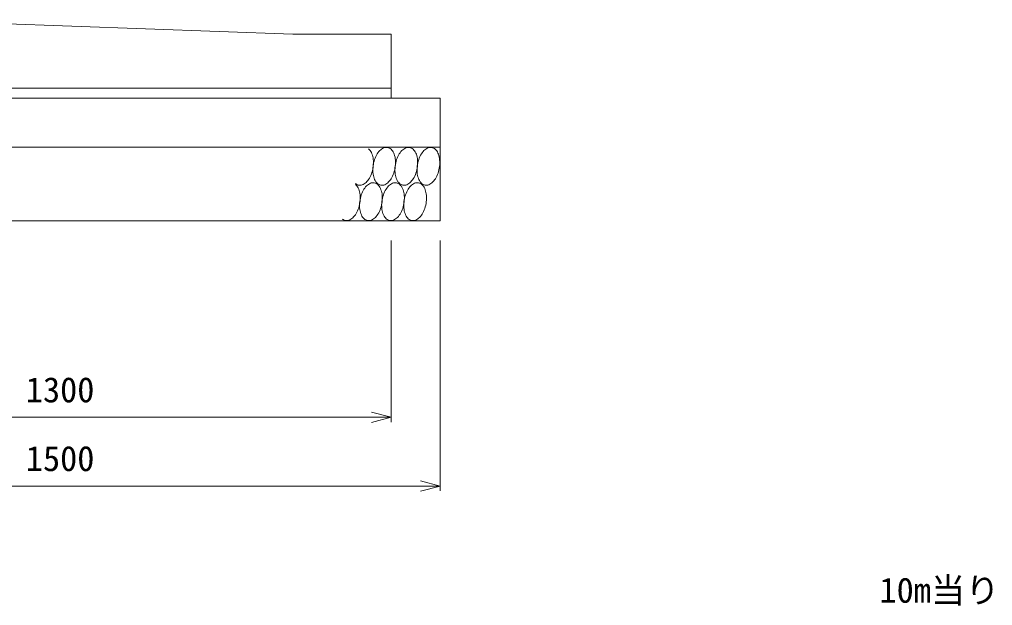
# Model space of a CAD drawing. Units: millimetres, scale not verified. Extents: x -252 to 252048, y 18866 to 78266.
# Drawn here: x 39976 to 49882, y 31988 to 37955 of the extents above; entities that cross this region are included whole.
import ezdxf
from ezdxf.enums import TextEntityAlignment as Align

# ---------------------------------------------------------------- set-up
doc = ezdxf.new("R2010")
doc.units = ezdxf.units.MM
doc.header["$LTSCALE"] = 300
for name, color, linetype, lineweight in [('0_2', 1, 'Continuous', 18), ('D-DCR', 7, 'Continuous', 18), ('D-STR', 1, 'Continuous', 18), ('D-STR-DIM', 7, 'Continuous', 18)]:
    doc.layers.add(name, color=color, linetype=linetype, lineweight=lineweight)
doc.layers.add('D-MTR-TXT', color=1, linetype='Continuous')
doc.styles.add('ＭＳ ゴシック', font='')
doc.styles.get('ＭＳ ゴシック').set_extended_font_data('MS Gothic')

msp = doc.modelspace()

# ---------------------------------------------------------------- linework, layer by layer
at = {"layer": '0_2'}
for p, q in [((43558.9, 33958.7), (43758.9, 33905.1)), ((43758.9, 33905.1), (43558.9, 33851.5)), ((43758.9, 33905.1), (43558.9, 33905.1)), ((44058.9, 33258.7), (44258.9, 33205.1)), ((44258.9, 33205.1), (44058.9, 33151.5)), ((44258.9, 33205.1), (44058.9, 33205.1))]:
    msp.add_line(p, q, dxfattribs=at)
at = {"layer": 'D-DCR'}
for p, q in [((43703, 36652.6), (43692.9, 36650.7)), ((43712.9, 36653.1), (43703, 36652.6)), ((43722.7, 36652.2), (43712.9, 36653.1)), ((43732.2, 36649.7), (43722.7, 36652.2)), ((43928, 36652.6), (43917.9, 36650.7)), ((43937.9, 36653.1), (43928, 36652.6)), ((43947.7, 36652.2), (43937.9, 36653.1)), ((43957.2, 36649.7), (43947.7, 36652.2)), ((44153, 36652.6), (44142.9, 36650.7)), ((44162.9, 36653.1), (44153, 36652.6)), ((44172.7, 36652.2), (44162.9, 36653.1)), ((44182.2, 36649.7), (44172.7, 36652.2)), ((43538.2, 36629.4), (43530.1, 36636.9)), ((43545.6, 36620.7), (43538.2, 36629.4)), ((43552.5, 36610.8), (43545.6, 36620.7)), ((43558.6, 36599.7), (43552.5, 36610.8)), ((43564.1, 36587.5), (43558.6, 36599.7)), ((43568.8, 36574.4), (43564.1, 36587.5)), ((43572.6, 36560.4), (43568.8, 36574.4)), ((43575.7, 36545.6), (43572.6, 36560.4)), ((43602.8, 36559), (43596.3, 36544.2)), ((43609.8, 36573.1), (43602.8, 36559)), ((43617.5, 36586.3), (43609.8, 36573.1)), ((43625.7, 36598.5), (43617.5, 36586.3)), ((43634.5, 36609.7), (43625.7, 36598.5)), ((43643.6, 36619.8), (43634.5, 36609.7)), ((43653, 36628.6), (43643.6, 36619.8)), ((43662.8, 36636.2), (43653, 36628.6)), ((43672.7, 36642.4), (43662.8, 36636.2)), ((43682.8, 36647.3), (43672.7, 36642.4)), ((43692.9, 36650.7), (43682.8, 36647.3)), ((43741.4, 36645.9), (43732.2, 36649.7)), ((43750.2, 36640.6), (43741.4, 36645.9)), ((43758.6, 36633.9), (43750.2, 36640.6)), ((43766.4, 36625.9), (43758.6, 36633.9)), ((43773.6, 36616.7), (43766.4, 36625.9)), ((43780.1, 36606.2), (43773.6, 36616.7)), ((43786, 36594.7), (43780.1, 36606.2)), ((43791.1, 36582.1), (43786, 36594.7)), ((43795.5, 36568.6), (43791.1, 36582.1)), ((43799, 36554.3), (43795.5, 36568.6)), ((43801.7, 36539.2), (43799, 36554.3)), ((43827.8, 36559), (43821.3, 36544.2)), ((43834.8, 36573.1), (43827.8, 36559)), ((43842.5, 36586.3), (43834.8, 36573.1)), ((43850.7, 36598.5), (43842.5, 36586.3)), ((43859.5, 36609.7), (43850.7, 36598.5)), ((43868.6, 36619.8), (43859.5, 36609.7)), ((43878, 36628.6), (43868.6, 36619.8)), ((43887.8, 36636.2), (43878, 36628.6)), ((43897.7, 36642.4), (43887.8, 36636.2)), ((43907.8, 36647.3), (43897.7, 36642.4)), ((43917.9, 36650.7), (43907.8, 36647.3)), ((43966.4, 36645.9), (43957.2, 36649.7)), ((43975.2, 36640.6), (43966.4, 36645.9)), ((43983.6, 36633.9), (43975.2, 36640.6)), ((43991.4, 36625.9), (43983.6, 36633.9)), ((43998.6, 36616.7), (43991.4, 36625.9)), ((44005.1, 36606.2), (43998.6, 36616.7)), ((44011, 36594.7), (44005.1, 36606.2)), ((44016.1, 36582.1), (44011, 36594.7)), ((44020.5, 36568.6), (44016.1, 36582.1)), ((44024, 36554.3), (44020.5, 36568.6)), ((44026.7, 36539.2), (44024, 36554.3)), ((44052.8, 36559), (44046.3, 36544.2)), ((44059.8, 36573.1), (44052.8, 36559)), ((44067.5, 36586.3), (44059.8, 36573.1)), ((44075.7, 36598.5), (44067.5, 36586.3)), ((44084.5, 36609.7), (44075.7, 36598.5)), ((44093.6, 36619.8), (44084.5, 36609.7)), ((44103, 36628.6), (44093.6, 36619.8)), ((44112.8, 36636.2), (44103, 36628.6)), ((44122.7, 36642.4), (44112.8, 36636.2)), ((44132.8, 36647.3), (44122.7, 36642.4)), ((44142.9, 36650.7), (44132.8, 36647.3)), ((44191.4, 36645.9), (44182.2, 36649.7)), ((44200.2, 36640.6), (44191.4, 36645.9)), ((44208.6, 36633.9), (44200.2, 36640.6)), ((44216.4, 36625.9), (44208.6, 36633.9)), ((44223.6, 36616.7), (44216.4, 36625.9)), ((44230.1, 36606.2), (44223.6, 36616.7)), ((44236, 36594.7), (44230.1, 36606.2)), ((44241.1, 36582.1), (44236, 36594.7)), ((44245.5, 36568.6), (44241.1, 36582.1)), ((44249, 36554.3), (44245.5, 36568.6)), ((44251.7, 36539.2), (44249, 36554.3)), ((43575.5, 36462.9), (43573.9, 36446)), ((43578.1, 36479.7), (43575.5, 36462.9)), ((43577.9, 36530.2), (43575.7, 36545.6)), ((43575.8, 36447.6), (43578, 36464.5)), ((43579.2, 36514.3), (43577.9, 36530.2)), ((43578, 36464.5), (43579.3, 36481.3)), ((43581.4, 36496.3), (43578.1, 36479.7)), ((43579.7, 36497.9), (43579.2, 36514.3)), ((43579.3, 36481.3), (43579.7, 36497.9)), ((43585.6, 36512.7), (43581.4, 36496.3)), ((43590.6, 36528.7), (43585.6, 36512.7)), ((43596.3, 36544.2), (43590.6, 36528.7)), ((43800.5, 36462.9), (43798.9, 36446)), ((43799.6, 36440.6), (43802.2, 36457.4)), ((43803.1, 36479.7), (43800.5, 36462.9)), ((43803.6, 36523.6), (43801.7, 36539.2)), ((43802.2, 36457.4), (43803.8, 36474.2)), ((43806.4, 36496.3), (43803.1, 36479.7)), ((43804.5, 36507.4), (43803.6, 36523.6)), ((43803.8, 36474.2), (43804.6, 36491)), ((43804.6, 36491), (43804.5, 36507.4)), ((43810.6, 36512.7), (43806.4, 36496.3)), ((43815.6, 36528.7), (43810.6, 36512.7)), ((43821.3, 36544.2), (43815.6, 36528.7)), ((44025.5, 36462.9), (44023.9, 36446)), ((44024.6, 36440.6), (44027.2, 36457.4)), ((44028.1, 36479.7), (44025.5, 36462.9)), ((44028.6, 36523.6), (44026.7, 36539.2)), ((44027.2, 36457.4), (44028.8, 36474.2)), ((44031.4, 36496.3), (44028.1, 36479.7)), ((44029.5, 36507.4), (44028.6, 36523.6)), ((44028.8, 36474.2), (44029.6, 36491)), ((44029.6, 36491), (44029.5, 36507.4)), ((44035.6, 36512.7), (44031.4, 36496.3)), ((44040.6, 36528.7), (44035.6, 36512.7)), ((44046.3, 36544.2), (44040.6, 36528.7)), ((44249.6, 36440.6), (44252.2, 36457.4)), ((44253.6, 36523.6), (44251.7, 36539.2)), ((44252.2, 36457.4), (44253.8, 36474.2)), ((44254.5, 36507.4), (44253.6, 36523.6)), ((44253.8, 36474.2), (44254.6, 36491)), ((44254.6, 36491), (44254.5, 36507.4)), ((43545.9, 36353), (43552.7, 36367.4)), ((43552.7, 36367.4), (43558.9, 36382.5)), ((43558.9, 36382.5), (43564.3, 36398.2)), ((43564.3, 36398.2), (43568.9, 36414.4)), ((43568.9, 36414.4), (43572.8, 36430.9)), ((43572.8, 36430.9), (43575.8, 36447.6)), ((43573.9, 36446), (43573.1, 36429.3)), ((43573.1, 36429.3), (43573.2, 36412.8)), ((43573.2, 36412.8), (43574.1, 36396.7)), ((43574.1, 36396.7), (43576, 36381)), ((43576, 36381), (43578.7, 36366)), ((43578.7, 36366), (43582.2, 36351.7)), ((43767.9, 36347.2), (43775, 36361.3)), ((43775, 36361.3), (43781.4, 36376.1)), ((43781.4, 36376.1), (43787.1, 36391.6)), ((43787.1, 36391.6), (43792.1, 36407.5)), ((43792.1, 36407.5), (43796.3, 36423.9)), ((43796.3, 36423.9), (43799.6, 36440.6)), ((43798.9, 36446), (43798.1, 36429.3)), ((43798.1, 36429.3), (43798.2, 36412.8)), ((43798.2, 36412.8), (43799.1, 36396.7)), ((43799.1, 36396.7), (43801, 36381)), ((43801, 36381), (43803.7, 36366)), ((43803.7, 36366), (43807.2, 36351.7)), ((43992.9, 36347.2), (44000, 36361.3)), ((44000, 36361.3), (44006.4, 36376.1)), ((44006.4, 36376.1), (44012.1, 36391.6)), ((44012.1, 36391.6), (44017.1, 36407.5)), ((44017.1, 36407.5), (44021.3, 36423.9)), ((44021.3, 36423.9), (44024.6, 36440.6)), ((44023.9, 36446), (44023.1, 36429.3)), ((44023.1, 36429.3), (44023.2, 36412.8)), ((44023.2, 36412.8), (44024.1, 36396.7)), ((44024.1, 36396.7), (44026, 36381)), ((44026, 36381), (44028.7, 36366)), ((44028.7, 36366), (44032.2, 36351.7)), ((44217.9, 36347.2), (44225, 36361.3)), ((44225, 36361.3), (44231.4, 36376.1)), ((44231.4, 36376.1), (44237.1, 36391.6)), ((44237.1, 36391.6), (44242.1, 36407.5)), ((44242.1, 36407.5), (44246.3, 36423.9)), ((44246.3, 36423.9), (44249.6, 36440.6)), ((43403.2, 36269.4), (43395.1, 36276.9)), ((43397.6, 36283.4), (43406.1, 36277.3)), ((43410.6, 36260.7), (43403.2, 36269.4)), ((43406.1, 36277.3), (43415.1, 36272.6)), ((43417.5, 36250.8), (43410.6, 36260.7)), ((43415.1, 36272.6), (43424.4, 36269.3)), ((43424.4, 36269.3), (43434.1, 36267.5)), ((43434.1, 36267.5), (43443.9, 36267.1)), ((43443.9, 36267.1), (43454, 36268.3)), ((43454, 36268.3), (43464.1, 36270.8)), ((43464.1, 36270.8), (43474.2, 36274.8)), ((43474.2, 36274.8), (43484.2, 36280.3)), ((43484.2, 36280.3), (43494, 36287.1)), ((43494, 36287.1), (43503.7, 36295.2)), ((43508.6, 36259.8), (43499.5, 36249.7)), ((43503.7, 36295.2), (43513, 36304.5)), ((43518, 36268.6), (43508.6, 36259.8)), ((43513, 36304.5), (43522, 36315.1)), ((43527.8, 36276.2), (43518, 36268.6)), ((43522, 36315.1), (43530.5, 36326.7)), ((43537.7, 36282.4), (43527.8, 36276.2)), ((43530.5, 36326.7), (43538.5, 36339.4)), ((43547.8, 36287.3), (43537.7, 36282.4)), ((43538.5, 36339.4), (43545.9, 36353)), ((43557.9, 36290.7), (43547.8, 36287.3)), ((43568, 36292.6), (43557.9, 36290.7)), ((43577.9, 36293.1), (43568, 36292.6)), ((43587.7, 36292.2), (43577.9, 36293.1)), ((43582.2, 36351.7), (43586.6, 36338.1)), ((43586.6, 36338.1), (43591.7, 36325.6)), ((43597.2, 36289.7), (43587.7, 36292.2)), ((43591.7, 36325.6), (43597.6, 36314)), ((43606.4, 36285.9), (43597.2, 36289.7)), ((43597.6, 36314), (43604.1, 36303.6)), ((43604.1, 36303.6), (43611.3, 36294.3)), ((43615.2, 36280.6), (43606.4, 36285.9)), ((43611.3, 36294.3), (43619.1, 36286.4)), ((43623.6, 36273.9), (43615.2, 36280.6)), ((43619.1, 36286.4), (43627.5, 36279.7)), ((43631.4, 36265.9), (43623.6, 36273.9)), ((43627.5, 36279.7), (43636.3, 36274.4)), ((43638.6, 36256.7), (43631.4, 36265.9)), ((43636.3, 36274.4), (43645.5, 36270.5)), ((43645.1, 36246.2), (43638.6, 36256.7)), ((43645.5, 36270.5), (43655, 36268.1)), ((43655, 36268.1), (43664.8, 36267.1)), ((43664.8, 36267.1), (43674.7, 36267.6)), ((43674.7, 36267.6), (43684.8, 36269.6)), ((43684.8, 36269.6), (43694.9, 36273)), ((43694.9, 36273), (43705, 36277.8)), ((43705, 36277.8), (43714.9, 36284)), ((43714.9, 36284), (43724.7, 36291.6)), ((43733.6, 36259.8), (43724.5, 36249.7)), ((43724.7, 36291.6), (43734.1, 36300.5)), ((43743, 36268.6), (43733.6, 36259.8)), ((43734.1, 36300.5), (43743.3, 36310.5)), ((43752.8, 36276.2), (43743, 36268.6)), ((43743.3, 36310.5), (43752, 36321.7)), ((43752, 36321.7), (43760.2, 36334)), ((43762.7, 36282.4), (43752.8, 36276.2)), ((43760.2, 36334), (43767.9, 36347.2)), ((43772.8, 36287.3), (43762.7, 36282.4)), ((43782.9, 36290.7), (43772.8, 36287.3)), ((43793, 36292.6), (43782.9, 36290.7)), ((43802.9, 36293.1), (43793, 36292.6)), ((43812.7, 36292.2), (43802.9, 36293.1)), ((43807.2, 36351.7), (43811.6, 36338.1)), ((43811.6, 36338.1), (43816.7, 36325.6)), ((43822.2, 36289.7), (43812.7, 36292.2)), ((43816.7, 36325.6), (43822.6, 36314)), ((43831.4, 36285.9), (43822.2, 36289.7)), ((43822.6, 36314), (43829.1, 36303.6)), ((43829.1, 36303.6), (43836.3, 36294.3)), ((43840.2, 36280.6), (43831.4, 36285.9)), ((43836.3, 36294.3), (43844.1, 36286.4)), ((43848.6, 36273.9), (43840.2, 36280.6)), ((43844.1, 36286.4), (43852.5, 36279.7)), ((43856.4, 36265.9), (43848.6, 36273.9)), ((43852.5, 36279.7), (43861.3, 36274.4)), ((43863.6, 36256.7), (43856.4, 36265.9)), ((43861.3, 36274.4), (43870.5, 36270.5)), ((43870.1, 36246.2), (43863.6, 36256.7)), ((43870.5, 36270.5), (43880, 36268.1)), ((43880, 36268.1), (43889.8, 36267.1)), ((43889.8, 36267.1), (43899.7, 36267.6)), ((43899.7, 36267.6), (43909.8, 36269.6)), ((43909.8, 36269.6), (43919.9, 36273)), ((43919.9, 36273), (43930, 36277.8)), ((43930, 36277.8), (43939.9, 36284)), ((43939.9, 36284), (43949.7, 36291.6)), ((43958.6, 36259.8), (43949.5, 36249.7)), ((43949.7, 36291.6), (43959.1, 36300.5)), ((43968, 36268.6), (43958.6, 36259.8)), ((43959.1, 36300.5), (43968.3, 36310.5)), ((43977.8, 36276.2), (43968, 36268.6)), ((43968.3, 36310.5), (43977, 36321.7)), ((43977, 36321.7), (43985.2, 36334)), ((43987.7, 36282.4), (43977.8, 36276.2)), ((43985.2, 36334), (43992.9, 36347.2)), ((43997.8, 36287.3), (43987.7, 36282.4)), ((44007.9, 36290.7), (43997.8, 36287.3)), ((44018, 36292.6), (44007.9, 36290.7)), ((44027.9, 36293.1), (44018, 36292.6)), ((44037.7, 36292.2), (44027.9, 36293.1)), ((44032.2, 36351.7), (44036.6, 36338.1)), ((44036.6, 36338.1), (44041.7, 36325.6)), ((44047.2, 36289.7), (44037.7, 36292.2)), ((44041.7, 36325.6), (44047.6, 36314)), ((44056.4, 36285.9), (44047.2, 36289.7)), ((44047.6, 36314), (44054.1, 36303.6)), ((44054.1, 36303.6), (44061.3, 36294.3)), ((44065.2, 36280.6), (44056.4, 36285.9)), ((44061.3, 36294.3), (44069.1, 36286.4)), ((44073.6, 36273.9), (44065.2, 36280.6)), ((44069.1, 36286.4), (44077.5, 36279.7)), ((44081.4, 36265.9), (44073.6, 36273.9)), ((44077.5, 36279.7), (44086.3, 36274.4)), ((44088.6, 36256.7), (44081.4, 36265.9)), ((44086.3, 36274.4), (44095.5, 36270.5)), ((44095.1, 36246.2), (44088.6, 36256.7)), ((44095.5, 36270.5), (44105, 36268.1)), ((44105, 36268.1), (44114.8, 36267.1)), ((44114.8, 36267.1), (44124.7, 36267.6)), ((44124.7, 36267.6), (44134.8, 36269.6)), ((44134.8, 36269.6), (44144.9, 36273)), ((44144.9, 36273), (44155, 36277.8)), ((44155, 36277.8), (44164.9, 36284)), ((44164.9, 36284), (44174.7, 36291.6)), ((44174.7, 36291.6), (44184.1, 36300.5)), ((44184.1, 36300.5), (44193.3, 36310.5)), ((44193.3, 36310.5), (44202, 36321.7)), ((44202, 36321.7), (44210.2, 36334)), ((44210.2, 36334), (44217.9, 36347.2)), ((43423.6, 36239.7), (43417.5, 36250.8)), ((43429.1, 36227.5), (43423.6, 36239.7)), ((43433.8, 36214.4), (43429.1, 36227.5)), ((43437.6, 36200.4), (43433.8, 36214.4)), ((43440.7, 36185.6), (43437.6, 36200.4)), ((43442.9, 36170.2), (43440.7, 36185.6)), ((43444.2, 36154.3), (43442.9, 36170.2)), ((43455.6, 36168.7), (43450.6, 36152.7)), ((43461.3, 36184.2), (43455.6, 36168.7)), ((43467.8, 36199), (43461.3, 36184.2)), ((43474.8, 36213.1), (43467.8, 36199)), ((43482.5, 36226.3), (43474.8, 36213.1)), ((43490.7, 36238.5), (43482.5, 36226.3)), ((43499.5, 36249.7), (43490.7, 36238.5)), ((43651, 36234.7), (43645.1, 36246.2)), ((43656.1, 36222.1), (43651, 36234.7)), ((43660.5, 36208.6), (43656.1, 36222.1)), ((43664, 36194.3), (43660.5, 36208.6)), ((43666.7, 36179.2), (43664, 36194.3)), ((43668.6, 36163.6), (43666.7, 36179.2)), ((43669.5, 36147.4), (43668.6, 36163.6)), ((43680.6, 36168.7), (43675.6, 36152.7)), ((43686.3, 36184.2), (43680.6, 36168.7)), ((43692.8, 36199), (43686.3, 36184.2)), ((43699.8, 36213.1), (43692.8, 36199)), ((43707.5, 36226.3), (43699.8, 36213.1)), ((43715.7, 36238.5), (43707.5, 36226.3)), ((43724.5, 36249.7), (43715.7, 36238.5)), ((43876, 36234.7), (43870.1, 36246.2)), ((43881.1, 36222.1), (43876, 36234.7)), ((43885.5, 36208.6), (43881.1, 36222.1)), ((43889, 36194.3), (43885.5, 36208.6)), ((43891.7, 36179.2), (43889, 36194.3)), ((43893.6, 36163.6), (43891.7, 36179.2)), ((43894.5, 36147.4), (43893.6, 36163.6)), ((43905.6, 36168.7), (43900.6, 36152.7)), ((43911.3, 36184.2), (43905.6, 36168.7)), ((43917.8, 36199), (43911.3, 36184.2)), ((43924.8, 36213.1), (43917.8, 36199)), ((43932.5, 36226.3), (43924.8, 36213.1)), ((43940.7, 36238.5), (43932.5, 36226.3)), ((43949.5, 36249.7), (43940.7, 36238.5)), ((44101, 36234.7), (44095.1, 36246.2)), ((44106.1, 36222.1), (44101, 36234.7)), ((44110.5, 36208.6), (44106.1, 36222.1)), ((44114, 36194.3), (44110.5, 36208.6)), ((44116.7, 36179.2), (44114, 36194.3)), ((44118.6, 36163.6), (44116.7, 36179.2)), ((44119.5, 36147.4), (44118.6, 36163.6)), ((43433.9, 36054.4), (43437.8, 36070.9)), ((43437.8, 36070.9), (43440.8, 36087.6)), ((43438.9, 36086), (43438.1, 36069.3)), ((43438.1, 36069.3), (43438.2, 36052.8)), ((43440.5, 36102.9), (43438.9, 36086)), ((43443.1, 36119.7), (43440.5, 36102.9)), ((43440.8, 36087.6), (43443, 36104.5)), ((43443, 36104.5), (43444.3, 36121.3)), ((43446.4, 36136.3), (43443.1, 36119.7)), ((43444.7, 36137.9), (43444.2, 36154.3)), ((43444.3, 36121.3), (43444.7, 36137.9)), ((43450.6, 36152.7), (43446.4, 36136.3)), ((43657.1, 36047.5), (43661.3, 36063.9)), ((43661.3, 36063.9), (43664.6, 36080.6)), ((43663.9, 36086), (43663.1, 36069.3)), ((43663.1, 36069.3), (43663.2, 36052.8)), ((43665.5, 36102.9), (43663.9, 36086)), ((43664.6, 36080.6), (43667.2, 36097.4)), ((43668.1, 36119.7), (43665.5, 36102.9)), ((43667.2, 36097.4), (43668.8, 36114.2)), ((43671.4, 36136.3), (43668.1, 36119.7)), ((43668.8, 36114.2), (43669.6, 36131)), ((43669.6, 36131), (43669.5, 36147.4)), ((43675.6, 36152.7), (43671.4, 36136.3)), ((43882.1, 36047.5), (43886.3, 36063.9)), ((43886.3, 36063.9), (43889.6, 36080.6)), ((43888.9, 36086), (43888.1, 36069.3)), ((43888.1, 36069.3), (43888.2, 36052.8)), ((43890.5, 36102.9), (43888.9, 36086)), ((43889.6, 36080.6), (43892.2, 36097.4)), ((43893.1, 36119.7), (43890.5, 36102.9)), ((43892.2, 36097.4), (43893.8, 36114.2)), ((43896.4, 36136.3), (43893.1, 36119.7)), ((43893.8, 36114.2), (43894.6, 36131)), ((43894.6, 36131), (43894.5, 36147.4)), ((43900.6, 36152.7), (43896.4, 36136.3)), ((44107.1, 36047.5), (44111.3, 36063.9)), ((44111.3, 36063.9), (44114.6, 36080.6)), ((44114.6, 36080.6), (44117.2, 36097.4)), ((44117.2, 36097.4), (44118.8, 36114.2)), ((44118.8, 36114.2), (44119.6, 36131)), ((44119.6, 36131), (44119.5, 36147.4)), ((43387, 35955.1), (43395.5, 35966.7)), ((43395.5, 35966.7), (43403.5, 35979.4)), ((43403.5, 35979.4), (43410.9, 35993)), ((43410.9, 35993), (43417.7, 36007.4)), ((43417.7, 36007.4), (43423.9, 36022.5)), ((43423.9, 36022.5), (43429.3, 36038.2)), ((43429.3, 36038.2), (43433.9, 36054.4)), ((43438.2, 36052.8), (43439.1, 36036.7)), ((43439.1, 36036.7), (43441, 36021)), ((43441, 36021), (43443.7, 36006)), ((43443.7, 36006), (43447.2, 35991.7)), ((43447.2, 35991.7), (43451.6, 35978.1)), ((43451.6, 35978.1), (43456.7, 35965.6)), ((43456.7, 35965.6), (43462.6, 35954)), ((43608.3, 35950.5), (43617, 35961.7)), ((43617, 35961.7), (43625.2, 35974)), ((43625.2, 35974), (43632.9, 35987.2)), ((43632.9, 35987.2), (43640, 36001.3)), ((43640, 36001.3), (43646.4, 36016.1)), ((43646.4, 36016.1), (43652.1, 36031.6)), ((43652.1, 36031.6), (43657.1, 36047.5)), ((43663.2, 36052.8), (43664.1, 36036.7)), ((43664.1, 36036.7), (43666, 36021)), ((43666, 36021), (43668.7, 36006)), ((43668.7, 36006), (43672.2, 35991.7)), ((43672.2, 35991.7), (43676.6, 35978.1)), ((43676.6, 35978.1), (43681.7, 35965.6)), ((43681.7, 35965.6), (43687.6, 35954)), ((43833.3, 35950.5), (43842, 35961.7)), ((43842, 35961.7), (43850.2, 35974)), ((43850.2, 35974), (43857.9, 35987.2)), ((43857.9, 35987.2), (43865, 36001.3)), ((43865, 36001.3), (43871.4, 36016.1)), ((43871.4, 36016.1), (43877.1, 36031.6)), ((43877.1, 36031.6), (43882.1, 36047.5)), ((43888.2, 36052.8), (43889.1, 36036.7)), ((43889.1, 36036.7), (43891, 36021)), ((43891, 36021), (43893.7, 36006)), ((43893.7, 36006), (43897.2, 35991.7)), ((43897.2, 35991.7), (43901.6, 35978.1)), ((43901.6, 35978.1), (43906.7, 35965.6)), ((43906.7, 35965.6), (43912.6, 35954)), ((44058.3, 35950.5), (44067, 35961.7)), ((44067, 35961.7), (44075.2, 35974)), ((44075.2, 35974), (44082.9, 35987.2)), ((44082.9, 35987.2), (44090, 36001.3)), ((44090, 36001.3), (44096.4, 36016.1)), ((44096.4, 36016.1), (44102.1, 36031.6)), ((44102.1, 36031.6), (44107.1, 36047.5)), ((43262.6, 35923.4), (43271.1, 35917.3)), ((43271.1, 35917.3), (43280.1, 35912.6)), ((43280.1, 35912.6), (43289.4, 35909.3)), ((43289.4, 35909.3), (43299.1, 35907.5)), ((43299.1, 35907.5), (43308.9, 35907.1)), ((43308.9, 35907.1), (43319, 35908.3)), ((43319, 35908.3), (43329.1, 35910.8)), ((43329.1, 35910.8), (43339.2, 35914.8)), ((43339.2, 35914.8), (43349.2, 35920.3)), ((43349.2, 35920.3), (43359, 35927.1)), ((43359, 35927.1), (43368.7, 35935.2)), ((43368.7, 35935.2), (43378, 35944.5)), ((43378, 35944.5), (43387, 35955.1)), ((43462.6, 35954), (43469.1, 35943.6)), ((43469.1, 35943.6), (43476.3, 35934.3)), ((43476.3, 35934.3), (43484.1, 35926.4)), ((43484.1, 35926.4), (43492.5, 35919.7)), ((43492.5, 35919.7), (43501.3, 35914.4)), ((43501.3, 35914.4), (43510.5, 35910.5)), ((43510.5, 35910.5), (43520, 35908.1)), ((43520, 35908.1), (43529.8, 35907.1)), ((43529.8, 35907.1), (43539.7, 35907.6)), ((43539.7, 35907.6), (43549.8, 35909.6)), ((43549.8, 35909.6), (43559.9, 35913)), ((43559.9, 35913), (43570, 35917.8)), ((43570, 35917.8), (43579.9, 35924)), ((43579.9, 35924), (43589.7, 35931.6)), ((43589.7, 35931.6), (43599.1, 35940.5)), ((43599.1, 35940.5), (43608.3, 35950.5)), ((43687.6, 35954), (43694.1, 35943.6)), ((43694.1, 35943.6), (43701.3, 35934.3)), ((43701.3, 35934.3), (43709.1, 35926.4)), ((43709.1, 35926.4), (43717.5, 35919.7)), ((43717.5, 35919.7), (43726.3, 35914.4)), ((43726.3, 35914.4), (43735.5, 35910.5)), ((43735.5, 35910.5), (43745, 35908.1)), ((43745, 35908.1), (43754.8, 35907.1)), ((43754.8, 35907.1), (43764.7, 35907.6)), ((43764.7, 35907.6), (43774.8, 35909.6)), ((43774.8, 35909.6), (43784.9, 35913)), ((43784.9, 35913), (43795, 35917.8)), ((43795, 35917.8), (43804.9, 35924)), ((43804.9, 35924), (43814.7, 35931.6)), ((43814.7, 35931.6), (43824.1, 35940.5)), ((43824.1, 35940.5), (43833.3, 35950.5)), ((43912.6, 35954), (43919.1, 35943.6)), ((43919.1, 35943.6), (43926.3, 35934.3)), ((43926.3, 35934.3), (43934.1, 35926.4)), ((43934.1, 35926.4), (43942.5, 35919.7)), ((43942.5, 35919.7), (43951.3, 35914.4)), ((43951.3, 35914.4), (43960.5, 35910.5)), ((43960.5, 35910.5), (43970, 35908.1)), ((43970, 35908.1), (43979.8, 35907.1)), ((43979.8, 35907.1), (43989.7, 35907.6)), ((43989.7, 35907.6), (43999.8, 35909.6)), ((43999.8, 35909.6), (44009.9, 35913)), ((44009.9, 35913), (44020, 35917.8)), ((44020, 35917.8), (44029.9, 35924)), ((44029.9, 35924), (44039.7, 35931.6)), ((44039.7, 35931.6), (44049.1, 35940.5)), ((44049.1, 35940.5), (44058.3, 35950.5))]:
    msp.add_line(p, q, dxfattribs=at)
at = {"layer": 'D-STR'}
for p, q in [((42758.9, 37805.1), (38672.9, 37955.1)), ((42758.9, 37805.1), (43758.9, 37805.1)), ((43758.9, 37255.1), (43758.9, 37805.1)), ((37258.9, 37255.1), (43758.9, 37255.1)), ((43758.9, 37255.1), (43758.9, 37155.1)), ((44258.9, 37155.1), (36758.9, 37155.1)), ((44258.9, 37155.1), (44258.9, 35905.1)), ((44258.9, 36655.1), (36758.9, 36655.1)), ((36758.9, 35905.1), (44258.9, 35905.1))]:
    msp.add_line(p, q, dxfattribs=at)
at = {"layer": 'D-STR-DIM'}
for p, q in [((43758.9, 35705.1), (43758.9, 33855.1)), ((44258.9, 35705.1), (44258.9, 33155.1)), ((37458.9, 33905.1), (43558.9, 33905.1)), ((36958.9, 33205.1), (44058.9, 33205.1))]:
    msp.add_line(p, q, dxfattribs=at)

# ---------------------------------------------------------------- texts
at = {"layer": 'D-MTR-TXT', "style": 'ＭＳ ゴシック'}
msp.add_text('10m当り', height=256.6, dxfattribs=at).set_placement((48731, 31939.7), align=Align.BOTTOM_LEFT)
at = {"layer": 'D-STR-DIM', "color": 1, "style": 'ＭＳ ゴシック'}
for s, p in [('1300', (40040.7, 33980.1)), ('1500', (40040.7, 33280.1))]:
    msp.add_text(s, height=256.6, dxfattribs=at).set_placement(p, align=Align.BOTTOM_LEFT)

doc.saveas('drawing.dxf')
